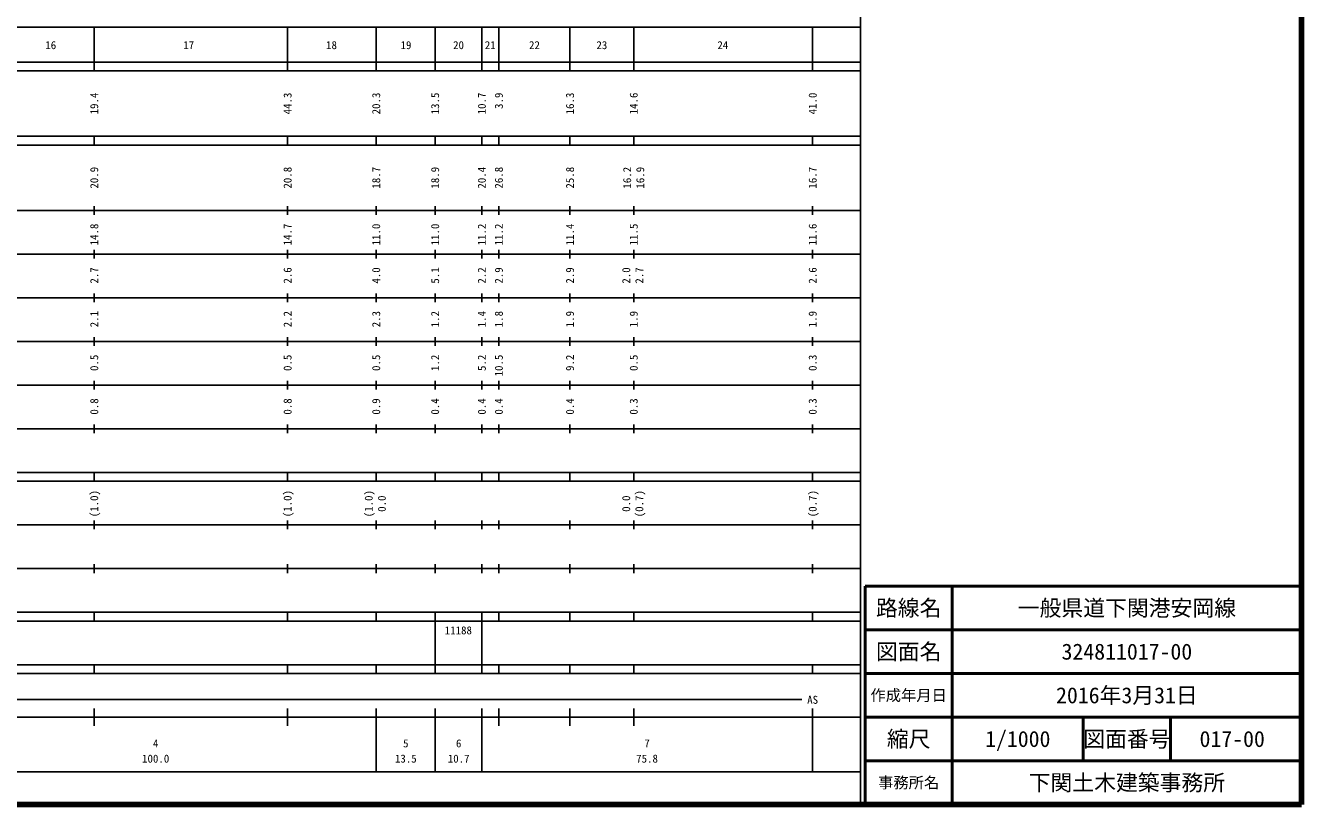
# Model space of a CAD drawing. Units: millimetres on the paper, enlarged 1000 times. Extents: x 40000 to 680000, y 20000 to 380000.
# Drawn here: x 387662 to 680000, y 20000 to 198357 of the extents above; entities that cross this region are included whole.
import ezdxf
from ezdxf.enums import TextEntityAlignment as Align

# ---------------------------------------------------------------- set-up
doc = ezdxf.new("R2010")
doc.units = ezdxf.units.MM
doc.header["$LTSCALE"] = 1000
for name, color, linetype, lineweight in [('M-TTL', 2, 'Continuous', 140), ('M-TTL-BAND', 7, 'Continuous', 25), ('M-TTL-FRAM', 2, 'Continuous', 50), ('M-TTL-LINE', 7, 'Continuous', 50)]:
    doc.layers.add(name, color=color, linetype=linetype, lineweight=lineweight)
doc.layers.add('M-TTL-TXT', color=7, linetype='Continuous')
doc.styles.add('ＭＳ ゴシック', font='')
doc.styles.get('ＭＳ ゴシック').set_extended_font_data('MS Gothic')

msp = doc.modelspace()

# ---------------------------------------------------------------- linework, layer by layer
at = {"layer": 'M-TTL'}
for p, q in [((680000, 20000), (680000, 380000)), ((40000, 20000), (680000, 20000))]:
    msp.add_line(p, q, dxfattribs=at)
at = {"layer": 'M-TTL-BAND'}
for p, q in [((579000, 20000), (579000, 370000)), ((68000, 198000), (579000, 198000)), ((403400, 188000), (403400, 198000)), ((447700, 188000), (447700, 198000)), ((468000, 188000), (468000, 198000)), ((481500, 188000), (481500, 198000)), ((492200, 188000), (492200, 198000)), ((496100, 188000), (496100, 198000)), ((512400, 188000), (512400, 198000)), ((527000, 188000), (527000, 198000)), ((568000, 188000), (568000, 198000)), ((40000, 190000), (579000, 190000)), ((40000, 188000), (579000, 188000)), ((40000, 173000), (579000, 173000)), ((403400, 171000), (403400, 173000)), ((447700, 171000), (447700, 173000)), ((468000, 171000), (468000, 173000)), ((481500, 171000), (481500, 173000)), ((492200, 171000), (492200, 173000)), ((496100, 171000), (496100, 173000)), ((512400, 171000), (512400, 173000)), ((527000, 171000), (527000, 173000)), ((568000, 171000), (568000, 173000)), ((40000, 171000), (579000, 171000)), ((40000, 156000), (579000, 156000)), ((403400, 155000), (403400, 157000)), ((447700, 155000), (447700, 157000)), ((468000, 155000), (468000, 157000)), ((481500, 155000), (481500, 157000)), ((492200, 155000), (492200, 157000)), ((496100, 155000), (496100, 157000)), ((512400, 155000), (512400, 157000)), ((527000, 155000), (527000, 157000)), ((568000, 155000), (568000, 157000)), ((403400, 145000), (403400, 147000)), ((447700, 145000), (447700, 147000)), ((468000, 145000), (468000, 147000)), ((481500, 145000), (481500, 147000)), ((492200, 145000), (492200, 147000)), ((496100, 145000), (496100, 147000)), ((512400, 145000), (512400, 147000)), ((527000, 145000), (527000, 147000)), ((568000, 145000), (568000, 147000)), ((46000, 146000), (579000, 146000)), ((52000, 136000), (579000, 136000)), ((403400, 135000), (403400, 137000)), ((447700, 135000), (447700, 137000)), ((468000, 135000), (468000, 137000)), ((481500, 135000), (481500, 137000)), ((492200, 135000), (492200, 137000)), ((496100, 135000), (496100, 137000)), ((512400, 135000), (512400, 137000)), ((527000, 135000), (527000, 137000)), ((568000, 135000), (568000, 137000)), ((46000, 126000), (579000, 126000)), ((403400, 125000), (403400, 127000)), ((447700, 125000), (447700, 127000)), ((468000, 125000), (468000, 127000)), ((481500, 125000), (481500, 127000)), ((492200, 125000), (492200, 127000)), ((496100, 125000), (496100, 127000)), ((512400, 125000), (512400, 127000)), ((527000, 125000), (527000, 127000)), ((568000, 125000), (568000, 127000)), ((403400, 115000), (403400, 117000)), ((447700, 115000), (447700, 117000)), ((468000, 115000), (468000, 117000)), ((481500, 115000), (481500, 117000)), ((492200, 115000), (492200, 117000)), ((496100, 115000), (496100, 117000)), ((512400, 115000), (512400, 117000)), ((527000, 115000), (527000, 117000)), ((568000, 115000), (568000, 117000)), ((52000, 116000), (579000, 116000)), ((46000, 106000), (579000, 106000)), ((403400, 105000), (403400, 107000)), ((447700, 105000), (447700, 107000)), ((468000, 105000), (468000, 107000)), ((481500, 105000), (481500, 107000)), ((492200, 105000), (492200, 107000)), ((496100, 105000), (496100, 107000)), ((512400, 105000), (512400, 107000)), ((527000, 105000), (527000, 107000)), ((568000, 105000), (568000, 107000)), ((40000, 96000), (579000, 96000)), ((40000, 94000), (579000, 94000)), ((403400, 94000), (403400, 96000)), ((447700, 94000), (447700, 96000)), ((468000, 94000), (468000, 96000)), ((481500, 94000), (481500, 96000)), ((492200, 94000), (492200, 96000)), ((496100, 94000), (496100, 96000)), ((512400, 94000), (512400, 96000)), ((527000, 94000), (527000, 96000)), ((568000, 94000), (568000, 96000)), ((403400, 83000), (403400, 85000)), ((447700, 83000), (447700, 85000)), ((468000, 83000), (468000, 85000)), ((481500, 83000), (481500, 85000)), ((492200, 83000), (492200, 85000)), ((496100, 83000), (496100, 85000)), ((512400, 83000), (512400, 85000)), ((527000, 83000), (527000, 85000)), ((568000, 83000), (568000, 85000)), ((49000, 84000), (579000, 84000)), ((40000, 74000), (579000, 74000)), ((403400, 73000), (403400, 75000)), ((447700, 73000), (447700, 75000)), ((468000, 73000), (468000, 75000)), ((481500, 73000), (481500, 75000)), ((492200, 73000), (492200, 75000)), ((496100, 73000), (496100, 75000)), ((512400, 73000), (512400, 75000)), ((527000, 73000), (527000, 75000)), ((568000, 73000), (568000, 75000)), ((40000, 64000), (579000, 64000)), ((40000, 62000), (579000, 62000)), ((403400, 62000), (403400, 64000)), ((447700, 62000), (447700, 64000)), ((468000, 62000), (468000, 64000)), ((481500, 62000), (481500, 64000)), ((481500, 52000), (481500, 62000)), ((492200, 62000), (492200, 64000)), ((492200, 52000), (492200, 62000)), ((496100, 62000), (496100, 64000)), ((512400, 62000), (512400, 64000)), ((527000, 62000), (527000, 64000)), ((568000, 62000), (568000, 64000)), ((40000, 52000), (579000, 52000)), ((40000, 50000), (579000, 50000)), ((403400, 50000), (403400, 52000)), ((447700, 50000), (447700, 52000)), ((468000, 50000), (468000, 52000)), ((481500, 50000), (481500, 52000)), ((492200, 50000), (492200, 52000)), ((496100, 50000), (496100, 52000)), ((512400, 50000), (512400, 52000)), ((527000, 50000), (527000, 52000)), ((568000, 50000), (568000, 52000)), ((71000, 44000), (565498, 44000)), ((403400, 38000), (403400, 42000)), ((447700, 38000), (447700, 42000)), ((468000, 27500), (468000, 42000)), ((481500, 27500), (481500, 42000)), ((492200, 27500), (492200, 42000)), ((496100, 38000), (496100, 42000)), ((512400, 38000), (512400, 42000)), ((527000, 38000), (527000, 42000)), ((568000, 27500), (568000, 42000)), ((40000, 40000), (579000, 40000)), ((68000, 27500), (579000, 27500))]:
    msp.add_line(p, q, dxfattribs=at)
at = {"layer": 'M-TTL-FRAM'}
for p, q in [((680000, 70000), (580000, 70000)), ((580000, 70000), (580000, 20000))]:
    msp.add_line(p, q, dxfattribs=at)
at = {"layer": 'M-TTL-LINE'}
for p, q in [((600000, 70000), (600000, 20000)), ((680000, 60000), (580000, 60000)), ((680000, 50000), (580000, 50000)), ((680000, 40000), (580000, 40000)), ((630000, 40000), (630000, 30000)), ((650000, 40000), (650000, 30000)), ((680000, 30000), (580000, 30000))]:
    msp.add_line(p, q, dxfattribs=at)

# ---------------------------------------------------------------- texts
at = {"layer": 'M-TTL-BAND', "style": 'ＭＳ ゴシック'}
for s, p in [('16', (393442, 192405)), ('17', (425052, 192405)), ('18', (457771, 192405)), ('19', (474828, 192405)), ('20', (486872, 192405)), ('21', (494133, 192405)), ('22', (504265, 192405)), ('23', (519710, 192405)), ('24', (547424, 192405)), ('11188', (486825, 58405)), ('AS', (568000, 42500)), ('4', (417481, 32523)), ('5', (474791, 32523)), ('6', (486903, 32523)), ('7', (530064, 32523)), ('100.0', (417481, 29033)), ('13.5', (474791, 29033)), ('10.7', (486903, 29033)), ('75.8', (530064, 29033))]:
    msp.add_text(s, height=1833, dxfattribs=at).set_placement(p, align=Align.BOTTOM_CENTER)
for s, p in [('19.4', (403400, 183000)), ('44.3', (447700, 183000)), ('20.3', (468000, 183000)), ('13.5', (481500, 183000)), ('10.7', (492200, 183000)), ('3.9', (496100, 183000)), ('16.3', (512400, 183000)), ('14.6', (527000, 183000)), ('41.0', (568000, 183000)), ('20.9', (403400, 166000)), ('20.8', (447700, 166000)), ('18.7', (468000, 166000)), ('18.9', (481500, 166000)), ('20.4', (492200, 166000)), ('26.8', (496100, 166000)), ('25.8', (512400, 166000)), ('16.2', (525500, 166000)), ('16.9', (528500, 166000)), ('16.7', (568000, 166000)), ('14.8', (403400, 153000)), ('14.7', (447700, 153000)), ('11.0', (468000, 153000)), ('11.0', (481500, 153000)), ('11.2', (492200, 153000)), ('11.2', (496100, 153000)), ('11.4', (512400, 153000)), ('11.5', (527000, 153000)), ('11.6', (568000, 153000)), ('2.7', (403400, 143000)), ('2.6', (447700, 143000)), ('4.0', (468000, 143000)), ('5.1', (481500, 143000)), ('2.2', (492200, 143000)), ('2.9', (496100, 143000)), ('2.9', (512400, 143000)), ('2.6', (568000, 143000)), ('2.1', (403400, 133000)), ('2.2', (447700, 133000)), ('2.3', (468000, 133000)), ('1.2', (481500, 133000)), ('1.4', (492200, 133000)), ('1.8', (496100, 133000)), ('1.9', (512400, 133000)), ('1.9', (527000, 133000)), ('1.9', (568000, 133000)), ('0.5', (403400, 123000)), ('0.5', (447700, 123000)), ('0.5', (468000, 123000)), ('1.2', (481500, 123000)), ('5.2', (492200, 123000)), ('10.5', (496100, 123000)), ('9.2', (512400, 123000)), ('0.5', (527000, 123000)), ('0.3', (568000, 123000)), ('0.8', (403400, 113000)), ('0.8', (447700, 113000)), ('0.9', (468000, 113000)), ('0.4', (481500, 113000)), ('0.4', (492200, 113000)), ('0.4', (496100, 113000)), ('0.4', (512400, 113000)), ('0.3', (527000, 113000)), ('0.3', (568000, 113000)), ('(1.0)', (403400, 92000)), ('(1.0)', (447700, 92000)), ('(0.7)', (568000, 92000))]:
    msp.add_text(s, height=1833, rotation=90, dxfattribs=at).set_placement(p, align=Align.MIDDLE_RIGHT)
for s, p in [('2.0', (526750, 141125)), ('2.7', (529750, 141125)), ('(1.0)', (467750, 88875)), ('(0.7)', (529750, 88875)), ('0.0', (470750, 88875)), ('0.0', (526750, 88875))]:
    msp.add_text(s, height=1833, rotation=90, dxfattribs=at).set_placement(p, align=Align.BOTTOM_CENTER)
at = {"layer": 'M-TTL-TXT', "style": 'ＭＳ ゴシック'}
for s, height, p in [('路線名', 3666, (590000, 65000)), ('路線名', 3666, (590000, 65000)), ('一般県道下関港安岡線', 3666, (640000, 65000)), ('図面名', 3666, (590000, 55000)), ('図面名', 3666, (590000, 55000)), ('324811017-00', 3666, (640000, 55000)), ('2016年3月31日', 3666, (640000, 45000)), ('作成年月日', 2566, (590000, 45000)), ('作成年月日', 2566, (590000, 45000)), ('縮尺', 3666, (590000, 35000)), ('縮尺', 3666, (590000, 35000)), ('1/1000', 3666, (615000, 35000)), ('図面番号', 3666, (640000, 35000)), ('図面番号', 3666, (640000, 35000)), ('017-00', 3666, (664125, 35000)), ('事務所名', 2566, (590000, 25000)), ('事務所名', 2566, (590000, 25000)), ('下関土木建築事務所', 3666, (640000, 25000))]:
    msp.add_text(s, height=height, dxfattribs=at).set_placement(p, align=Align.MIDDLE_CENTER)

doc.saveas('drawing.dxf')
